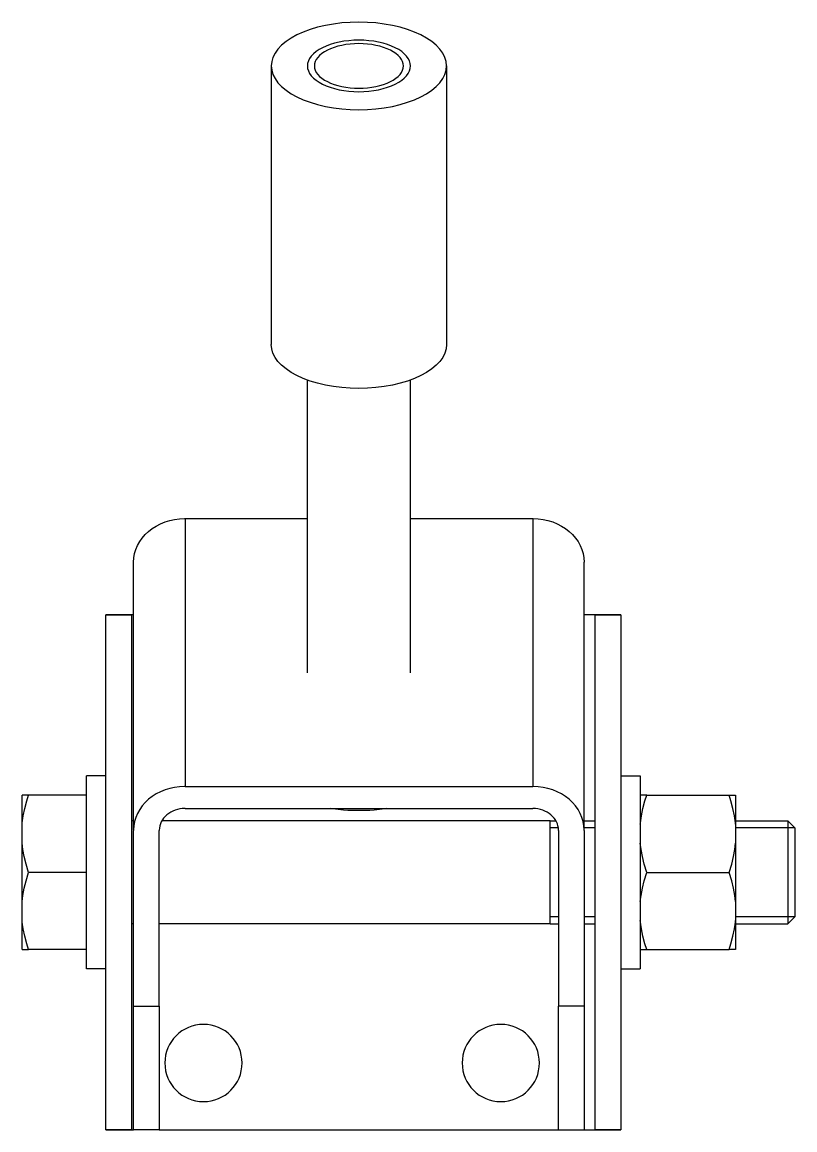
# Model space of a CAD drawing. Extents: x 72 to 464, y -112 to 326.
# Drawn here: x 71.6 to 191.6, y 153.5 to 325.6 of the extents above; entities that cross this region are included whole.
import ezdxf

# ---------------------------------------------------------------- set-up
doc = ezdxf.new("R2010")
doc.units = 0
doc.layers.get('0').update_dxf_attribs({"linetype": 'CONTINUOUS'})

msp = doc.modelspace()

# ---------------------------------------------------------------- linework, layer by layer
at = {"color": 1}
for p, q in [((119.906203, 325.316937), (118.64958, 325.092123)), ((121.200846, 325.479082), (119.906203, 325.316937)), ((122.521042, 325.576999), (121.200846, 325.479082)), ((123.854075, 325.609743), (122.521042, 325.576999)), ((125.187108, 325.576999), (123.854075, 325.609743)), ((126.507303, 325.479082), (125.187108, 325.576999)), ((127.801946, 325.316937), (126.507303, 325.479082)), ((129.058569, 325.092123), (127.801946, 325.316937)), ((114.237422, 323.618069), (113.341132, 323.123617)), ((115.226326, 324.066214), (114.237422, 323.618069)), ((116.298319, 324.463736), (115.226326, 324.066214)), ((117.443079, 324.806807), (116.298319, 324.463736)), ((118.64958, 325.092123), (117.443079, 324.806807)), ((130.26507, 324.806807), (129.058569, 325.092123)), ((131.40983, 324.463736), (130.26507, 324.806807)), ((132.481823, 324.066214), (131.40983, 324.463736)), ((133.470727, 323.618069), (132.481823, 324.066214)), ((134.367017, 323.123617), (133.470727, 323.618069)), ((111.859945, 322.01524), (111.289313, 321.41199)), ((112.546088, 322.58762), (111.859945, 322.01524)), ((113.341132, 323.123617), (112.546088, 322.58762)), ((118.778928, 321.901784), (118.19722, 321.63817)), ((119.409513, 322.135621), (118.778928, 321.901784)), ((120.082901, 322.337428), (119.409513, 322.135621)), ((120.593141, 321.860132), (120.010862, 321.68563)), ((120.792607, 322.505261), (120.082901, 322.337428)), ((121.206824, 322.005257), (120.593141, 321.860132)), ((121.531797, 322.637504), (120.792607, 322.505261)), ((121.846001, 322.119608), (121.206824, 322.005257)), ((122.293352, 322.732884), (121.531797, 322.637504)), ((122.504518, 322.202083), (121.846001, 322.119608)), ((123.069938, 322.790481), (122.293352, 322.732884)), ((123.176031, 322.251887), (122.504518, 322.202083)), ((123.854075, 322.809743), (123.069938, 322.790481)), ((123.854075, 322.268543), (123.176031, 322.251887)), ((124.638212, 322.790481), (123.854075, 322.809743)), ((124.532118, 322.251887), (123.854075, 322.268543)), ((125.203631, 322.202083), (124.532118, 322.251887)), ((125.414797, 322.732884), (124.638212, 322.790481)), ((125.862148, 322.119608), (125.203631, 322.202083)), ((126.176352, 322.637504), (125.414797, 322.732884)), ((126.501326, 322.005257), (125.862148, 322.119608)), ((126.915542, 322.505261), (126.176352, 322.637504)), ((127.115009, 321.860132), (126.501326, 322.005257)), ((127.625249, 322.337428), (126.915542, 322.505261)), ((127.697287, 321.68563), (127.115009, 321.860132)), ((128.298637, 322.135621), (127.625249, 322.337428)), ((128.929221, 321.901784), (128.298637, 322.135621)), ((129.510929, 321.63817), (128.929221, 321.901784)), ((135.162061, 322.58762), (134.367017, 323.123617)), ((135.848204, 322.01524), (135.162061, 322.58762)), ((136.418836, 321.41199), (135.848204, 322.01524)), ((110.515395, 320.136357), (110.319562, 319.476259)), ((110.839686, 320.783678), (110.515395, 320.136357)), ((111.289313, 321.41199), (110.839686, 320.783678)), ((116.463038, 320.340476), (116.198552, 319.970881)), ((116.798705, 320.695329), (116.463038, 320.340476)), ((117.202318, 321.032023), (116.798705, 320.695329)), ((117.669991, 321.347316), (117.202318, 321.032023)), ((117.463046, 320.133368), (117.234344, 319.813779)), ((117.753296, 320.44021), (117.463046, 320.133368)), ((118.19722, 321.63817), (117.669991, 321.347316)), ((118.1023, 320.731349), (117.753296, 320.44021)), ((118.506698, 321.003982), (118.1023, 320.731349)), ((118.962593, 321.255483), (118.506698, 321.003982)), ((119.465596, 321.483431), (118.962593, 321.255483)), ((120.010862, 321.68563), (119.465596, 321.483431)), ((128.242554, 321.483431), (127.697287, 321.68563)), ((128.745557, 321.255483), (128.242554, 321.483431)), ((129.201452, 321.003982), (128.745557, 321.255483)), ((129.605849, 320.731349), (129.201452, 321.003982)), ((130.038158, 321.347316), (129.510929, 321.63817)), ((129.954853, 320.44021), (129.605849, 320.731349)), ((130.245104, 320.133368), (129.954853, 320.44021)), ((130.505832, 321.032023), (130.038158, 321.347316)), ((130.473805, 319.813779), (130.245104, 320.133368)), ((130.909445, 320.695329), (130.505832, 321.032023)), ((131.245111, 320.340476), (130.909445, 320.695329)), ((131.509597, 319.970881), (131.245111, 320.340476)), ((136.868463, 320.783678), (136.418836, 321.41199)), ((137.192754, 320.136357), (136.868463, 320.783678)), ((137.388587, 319.476259), (137.192754, 320.136357)), ((110.319562, 319.476259), (110.254075, 318.809743)), ((110.254075, 318.809743), (110.254075, 275.508472)), ((110.254075, 318.809743), (110.319562, 318.143226)), ((115.892597, 319.201811), (115.854075, 318.809743)), ((115.854075, 318.809743), (115.892597, 318.417674)), ((116.007792, 319.590104), (115.892597, 319.201811)), ((115.892597, 318.417674), (116.007792, 318.029381)), ((116.198552, 319.970881), (116.007792, 319.590104)), ((116.969785, 319.148764), (116.936475, 318.809743)), ((116.936475, 318.809743), (116.969785, 318.470721)), ((117.069394, 319.484521), (116.969785, 319.148764)), ((116.969785, 318.470721), (117.069394, 318.134964)), ((117.234344, 319.813779), (117.069394, 319.484521)), ((130.638755, 319.484521), (130.473805, 319.813779)), ((130.738365, 319.148764), (130.638755, 319.484521)), ((130.638755, 318.134964), (130.738365, 318.470721)), ((130.771675, 318.809743), (130.738365, 319.148764)), ((130.738365, 318.470721), (130.771675, 318.809743)), ((131.700357, 319.590104), (131.509597, 319.970881)), ((131.815552, 319.201811), (131.700357, 319.590104)), ((131.700357, 318.029381), (131.815552, 318.417674)), ((131.854075, 318.809743), (131.815552, 319.201811)), ((131.815552, 318.417674), (131.854075, 318.809743)), ((137.454075, 318.809743), (137.388587, 319.476259)), ((137.388587, 318.143226), (137.454075, 318.809743)), ((137.454075, 318.809743), (137.454075, 275.508472)), ((110.319562, 318.143226), (110.515395, 317.483128)), ((110.515395, 317.483128), (110.839686, 316.835807)), ((110.839686, 316.835807), (111.289313, 316.207495)), ((116.007792, 318.029381), (116.198552, 317.648604)), ((116.198552, 317.648604), (116.463038, 317.279009)), ((116.463038, 317.279009), (116.798705, 316.924156)), ((116.798705, 316.924156), (117.202318, 316.587462)), ((117.069394, 318.134964), (117.234344, 317.805706)), ((117.234344, 317.805706), (117.463046, 317.486117)), ((117.463046, 317.486117), (117.753296, 317.179275)), ((117.753296, 317.179275), (118.1023, 316.888136)), ((118.1023, 316.888136), (118.506698, 316.615503)), ((129.201452, 316.615503), (129.605849, 316.888136)), ((129.605849, 316.888136), (129.954853, 317.179275)), ((129.954853, 317.179275), (130.245104, 317.486117)), ((130.245104, 317.486117), (130.473805, 317.805706)), ((130.473805, 317.805706), (130.638755, 318.134964)), ((130.505832, 316.587462), (130.909445, 316.924156)), ((130.909445, 316.924156), (131.245111, 317.279009)), ((131.245111, 317.279009), (131.509597, 317.648604)), ((131.509597, 317.648604), (131.700357, 318.029381)), ((136.418836, 316.207495), (136.868463, 316.835807)), ((136.868463, 316.835807), (137.192754, 317.483128)), ((137.192754, 317.483128), (137.388587, 318.143226)), ((111.289313, 316.207495), (111.859945, 315.604245)), ((111.859945, 315.604245), (112.546088, 315.031865)), ((112.546088, 315.031865), (113.341132, 314.495868)), ((117.202318, 316.587462), (117.669991, 316.272169)), ((117.669991, 316.272169), (118.19722, 315.981315)), ((118.19722, 315.981315), (118.778928, 315.717701)), ((118.506698, 316.615503), (118.962593, 316.364002)), ((118.778928, 315.717701), (119.409513, 315.483864)), ((118.962593, 316.364002), (119.465596, 316.136054)), ((119.409513, 315.483864), (120.082901, 315.282057)), ((119.465596, 316.136054), (120.010862, 315.933855)), ((120.010862, 315.933855), (120.593141, 315.759353)), ((120.082901, 315.282057), (120.792607, 315.114224)), ((120.593141, 315.759353), (121.206824, 315.614228)), ((120.792607, 315.114224), (121.531797, 314.981981)), ((121.206824, 315.614228), (121.846001, 315.499877)), ((121.531797, 314.981981), (122.293352, 314.886601)), ((121.846001, 315.499877), (122.504518, 315.417402)), ((122.504518, 315.417402), (123.176031, 315.367598)), ((123.176031, 315.367598), (123.854075, 315.350943)), ((123.854075, 315.350943), (124.532118, 315.367598)), ((124.532118, 315.367598), (125.203631, 315.417402)), ((125.203631, 315.417402), (125.862148, 315.499877)), ((125.414797, 314.886601), (126.176352, 314.981981)), ((125.862148, 315.499877), (126.501326, 315.614228)), ((126.176352, 314.981981), (126.915542, 315.114224)), ((126.501326, 315.614228), (127.115009, 315.759353)), ((126.915542, 315.114224), (127.625249, 315.282057)), ((127.115009, 315.759353), (127.697287, 315.933855)), ((127.625249, 315.282057), (128.298637, 315.483864)), ((127.697287, 315.933855), (128.242554, 316.136054)), ((128.242554, 316.136054), (128.745557, 316.364002)), ((128.298637, 315.483864), (128.929221, 315.717701)), ((128.745557, 316.364002), (129.201452, 316.615503)), ((128.929221, 315.717701), (129.510929, 315.981315)), ((129.510929, 315.981315), (130.038158, 316.272169)), ((130.038158, 316.272169), (130.505832, 316.587462)), ((134.367017, 314.495868), (135.162061, 315.031865)), ((135.162061, 315.031865), (135.848204, 315.604245)), ((135.848204, 315.604245), (136.418836, 316.207495)), ((113.341132, 314.495868), (114.237422, 314.001416)), ((114.237422, 314.001416), (115.226326, 313.553271)), ((115.226326, 313.553271), (116.298319, 313.155749)), ((122.293352, 314.886601), (123.069938, 314.829004)), ((123.069938, 314.829004), (123.854075, 314.809743)), ((123.854075, 314.809743), (124.638212, 314.829004)), ((124.638212, 314.829004), (125.414797, 314.886601)), ((131.40983, 313.155749), (132.481823, 313.553271)), ((132.481823, 313.553271), (133.470727, 314.001416)), ((133.470727, 314.001416), (134.367017, 314.495868)), ((116.298319, 313.155749), (117.443079, 312.812678)), ((117.443079, 312.812678), (118.64958, 312.527362)), ((118.64958, 312.527362), (119.906203, 312.302548)), ((119.906203, 312.302548), (121.200846, 312.140403)), ((121.200846, 312.140403), (122.521042, 312.042486)), ((122.521042, 312.042486), (123.854075, 312.009743)), ((123.854075, 312.009743), (125.187108, 312.042486)), ((125.187108, 312.042486), (126.507303, 312.140403)), ((126.507303, 312.140403), (127.801946, 312.302548)), ((127.801946, 312.302548), (129.058569, 312.527362)), ((129.058569, 312.527362), (130.26507, 312.812678)), ((130.26507, 312.812678), (131.40983, 313.155749)), ((110.319562, 274.841956), (110.254075, 275.508472)), ((137.454075, 275.508472), (137.388587, 274.841956)), ((110.515395, 274.181858), (110.319562, 274.841956)), ((110.839686, 273.534537), (110.515395, 274.181858)), ((137.192754, 274.181858), (136.868463, 273.534537)), ((137.388587, 274.841956), (137.192754, 274.181858)), ((111.289313, 272.906225), (110.839686, 273.534537)), ((111.859945, 272.302975), (111.289313, 272.906225)), ((112.546088, 271.730595), (111.859945, 272.302975)), ((135.848204, 272.302975), (135.162061, 271.730595)), ((136.418836, 272.906225), (135.848204, 272.302975)), ((136.868463, 273.534537), (136.418836, 272.906225)), ((113.341132, 271.194598), (112.546088, 271.730595)), ((114.237422, 270.700146), (113.341132, 271.194598)), ((115.226326, 270.252001), (114.237422, 270.700146)), ((116.298319, 269.854479), (115.226326, 270.252001)), ((132.481823, 270.252001), (131.40983, 269.854479)), ((133.470727, 270.700146), (132.481823, 270.252001)), ((134.367017, 271.194598), (133.470727, 270.700146)), ((135.162061, 271.730595), (134.367017, 271.194598)), ((115.854075, 224.535387), (115.854075, 270.019216)), ((117.443079, 269.511408), (116.298319, 269.854479)), ((118.64958, 269.226091), (117.443079, 269.511408)), ((119.906203, 269.001278), (118.64958, 269.226091)), ((121.200846, 268.839132), (119.906203, 269.001278)), ((122.521042, 268.741216), (121.200846, 268.839132)), ((123.854075, 268.708472), (122.521042, 268.741216)), ((125.187108, 268.741216), (123.854075, 268.708472)), ((126.507303, 268.839132), (125.187108, 268.741216)), ((127.801946, 269.001278), (126.507303, 268.839132)), ((129.058569, 269.226091), (127.801946, 269.001278)), ((130.26507, 269.511408), (129.058569, 269.226091)), ((131.40983, 269.854479), (130.26507, 269.511408)), ((131.854075, 224.535387), (131.854075, 270.019216)), ((93.057337, 247.669666), (93.756836, 247.955311)), ((93.756836, 247.955311), (94.48542, 248.181782)), ((94.48542, 248.181782), (95.236252, 248.346956)), ((95.236252, 248.346956), (96.002509, 248.449302)), ((96.002509, 248.449302), (96.776561, 248.487798)), ((96.776561, 248.487798), (96.854075, 248.488118)), ((96.854075, 248.488118), (96.854075, 206.868768)), ((96.854075, 248.488118), (115.854075, 248.488118)), ((131.854075, 248.488118), (150.854075, 248.488118)), ((150.854075, 248.488118), (150.854075, 206.868768)), ((150.854075, 248.488118), (150.931588, 248.487798)), ((150.931588, 248.487798), (151.705641, 248.449302)), ((151.705641, 248.449302), (152.471897, 248.346956)), ((152.471897, 248.346956), (153.222729, 248.181782)), ((153.222729, 248.181782), (153.951313, 247.955311)), ((153.951313, 247.955311), (154.650812, 247.669666)), ((90.676182, 245.996673), (91.19722, 246.487028)), ((91.19722, 246.487028), (91.771394, 246.932004)), ((91.771394, 246.932004), (92.393309, 247.327423)), ((92.393309, 247.327423), (93.057337, 247.669666)), ((154.650812, 247.669666), (155.31484, 247.327423)), ((155.31484, 247.327423), (155.936755, 246.932004)), ((155.936755, 246.932004), (156.510929, 246.487028)), ((156.510929, 246.487028), (157.031967, 245.996673)), ((89.477957, 244.301067), (89.812428, 244.898453)), ((89.812428, 244.898453), (90.213173, 245.465545)), ((90.213173, 245.465545), (90.676182, 245.996673)), ((157.031967, 245.996673), (157.494976, 245.465545)), ((157.494976, 245.465545), (157.895721, 244.898453)), ((157.895721, 244.898453), (158.230192, 244.301067)), ((88.899527, 242.38322), (89.019367, 243.037618)), ((89.019367, 243.037618), (89.212774, 243.678843)), ((89.212774, 243.678843), (89.477957, 244.301067)), ((158.230192, 244.301067), (158.495375, 243.678843)), ((158.495375, 243.678843), (158.688783, 243.037618)), ((158.688783, 243.037618), (158.808623, 242.38322)), ((88.85445, 241.722165), (88.899527, 242.38322)), ((88.85445, 200.102814), (88.85445, 241.722165)), ((158.808623, 242.38322), (158.853699, 241.722165)), ((158.853699, 200.102814), (158.853699, 241.722165)), ((88.559407, 233.517685), (84.559407, 233.517685)), ((84.559407, 193.517685), (84.559407, 233.517685)), ((84.559407, 233.517685), (88.559407, 233.517685)), ((88.85445, 233.517685), (88.559407, 233.517685)), ((88.559407, 233.517685), (88.559407, 193.517685)), ((160.559407, 233.517685), (158.853699, 233.517685)), ((160.559407, 233.517685), (164.559407, 233.517685)), ((160.559407, 193.517685), (160.559407, 233.517685)), ((164.559407, 233.517685), (160.559407, 233.517685)), ((164.559407, 233.517685), (164.559407, 193.517685)), ((84.559407, 208.517685), (81.559407, 208.517685)), ((81.559407, 178.517685), (81.559407, 208.517685)), ((164.559407, 208.517685), (167.559407, 208.517685)), ((167.559407, 208.517685), (167.559407, 178.517685)), ((94.48542, 206.562432), (93.756836, 206.335961)), ((95.236252, 206.727606), (94.48542, 206.562432)), ((96.002509, 206.829951), (95.236252, 206.727606)), ((96.776561, 206.868447), (96.002509, 206.829951)), ((96.854075, 206.868768), (96.776561, 206.868447)), ((96.854075, 206.868768), (150.854075, 206.868768)), ((150.931588, 206.868447), (150.854075, 206.868768)), ((151.705641, 206.829951), (150.931588, 206.868447)), ((152.471897, 206.727606), (151.705641, 206.829951)), ((153.222729, 206.562432), (152.471897, 206.727606)), ((153.951313, 206.335961), (153.222729, 206.562432)), ((72.561835, 205.517695), (71.559405, 205.517689)), ((71.559407, 200.991048), (71.559407, 205.517685)), ((72.286725, 204.642551), (72.561835, 205.517695)), ((81.559407, 205.517685), (72.561835, 205.517685)), ((91.19722, 204.867677), (90.676182, 204.377322)), ((91.771394, 205.312654), (91.19722, 204.867677)), ((92.393309, 205.708072), (91.771394, 205.312654)), ((93.057337, 206.050316), (92.393309, 205.708072)), ((93.756836, 206.335961), (93.057337, 206.050316)), ((154.650812, 206.050316), (153.951313, 206.335961)), ((155.31484, 205.708072), (154.650812, 206.050316)), ((155.936755, 205.312654), (155.31484, 205.708072)), ((156.510929, 204.867677), (155.936755, 205.312654)), ((157.031967, 204.377322), (156.510929, 204.867677)), ((168.561835, 205.517695), (167.559407, 205.517689)), ((168.286725, 204.642551), (168.561835, 205.517695)), ((168.561835, 205.517685), (181.35698, 205.517685)), ((181.632089, 204.642551), (181.35698, 205.517695)), ((181.35698, 205.517695), (182.359407, 205.517689)), ((182.359407, 205.517685), (182.359407, 200.991048)), ((71.734531, 202.302304), (71.964683, 203.429204)), ((71.964683, 203.429204), (72.286725, 204.642551)), ((89.812428, 203.279102), (89.477957, 202.681717)), ((90.213173, 203.846195), (89.812428, 203.279102)), ((90.676182, 204.377322), (90.213173, 203.846195)), ((95.305346, 203.186249), (94.955706, 203.043466)), ((95.66974, 203.299522), (95.305346, 203.186249)), ((96.045277, 203.382131), (95.66974, 203.299522)), ((96.428189, 203.433274), (96.045277, 203.382131)), ((96.815306, 203.452532), (96.428189, 203.433274)), ((96.854075, 203.452692), (96.815306, 203.452532)), ((96.854075, 203.452692), (150.854075, 203.452692)), ((120.213872, 203.331818), (119.497142, 203.452692)), ((121.46711, 203.179377), (120.213872, 203.331818)), ((122.152812, 203.121827), (121.46711, 203.179377)), ((125.555368, 203.121829), (122.152781, 203.121829)), ((126.24104, 203.179377), (125.555337, 203.121827)), ((127.494271, 203.331817), (126.24104, 203.179377)), ((128.211007, 203.452692), (127.494271, 203.331817)), ((150.892844, 203.452532), (150.854075, 203.452692)), ((151.279961, 203.433274), (150.892844, 203.452532)), ((151.662872, 203.382131), (151.279961, 203.433274)), ((152.038409, 203.299522), (151.662872, 203.382131)), ((152.402803, 203.186249), (152.038409, 203.299522)), ((152.752444, 203.043466), (152.402803, 203.186249)), ((157.494976, 203.846195), (157.031967, 204.377322)), ((157.895721, 203.279102), (157.494976, 203.846195)), ((158.230192, 202.681717), (157.895721, 203.279102)), ((167.734531, 202.302304), (167.964683, 203.429204)), ((167.964683, 203.429204), (168.286725, 204.642551)), ((181.954132, 203.429204), (181.632089, 204.642551)), ((182.184284, 202.302304), (181.954132, 203.429204)), ((71.583941, 201.233513), (71.734531, 202.302304)), ((88.85445, 201.517685), (88.559407, 201.517685)), ((89.019367, 201.418267), (88.899527, 200.76387)), ((89.212774, 202.059492), (89.019367, 201.418267)), ((89.477957, 202.681717), (89.212774, 202.059492)), ((93.166062, 201.35926), (93.033427, 201.048061)), ((93.333251, 201.657859), (93.166062, 201.35926)), ((153.559407, 201.517685), (93.254766, 201.517685)), ((93.533622, 201.941403), (93.333251, 201.657859)), ((93.76505, 202.206888), (93.533622, 201.941403)), ((94.025648, 202.452147), (93.76505, 202.206888)), ((94.31283, 202.674702), (94.025648, 202.452147)), ((94.623695, 202.872346), (94.31283, 202.674702)), ((94.955706, 203.043466), (94.623695, 202.872346)), ((153.084455, 202.872346), (152.752444, 203.043466)), ((153.39532, 202.674702), (153.084455, 202.872346)), ((153.682502, 202.452147), (153.39532, 202.674702)), ((153.559407, 201.517685), (154.453383, 201.517685)), ((153.943099, 202.206888), (153.682502, 202.452147)), ((154.174527, 201.941403), (153.943099, 202.206888)), ((154.374898, 201.657859), (154.174527, 201.941403)), ((154.542088, 201.35926), (154.374898, 201.657859)), ((154.674723, 201.048061), (154.542088, 201.35926)), ((158.495375, 202.059492), (158.230192, 202.681717)), ((158.688783, 201.418267), (158.495375, 202.059492)), ((158.808623, 200.76387), (158.688783, 201.418267)), ((158.853699, 201.517685), (160.559407, 201.517685)), ((167.583941, 201.233513), (167.734531, 202.302304)), ((182.334873, 201.233513), (182.184284, 202.302304)), ((182.359407, 201.517685), (190.477007, 201.517685)), ((190.477007, 201.517685), (191.559407, 200.435285)), ((190.477007, 201.517685), (190.477007, 189.517685)), ((71.559405, 200.990995), (71.583941, 201.233513)), ((71.559407, 198.044321), (71.559407, 200.991048)), ((88.85445, 200.102814), (88.854075, 200.036616)), ((88.854075, 172.70801), (88.854075, 200.036616)), ((88.899527, 200.76387), (88.85445, 200.102814)), ((92.854263, 200.069726), (92.854075, 200.036616)), ((92.854075, 172.70801), (92.854075, 200.036616)), ((92.876812, 200.400331), (92.854263, 200.069726)), ((92.936697, 200.727345), (92.876812, 200.400331)), ((93.033427, 201.048061), (92.936697, 200.727345)), ((154.771452, 200.727345), (154.674723, 201.048061)), ((154.831338, 200.400331), (154.771452, 200.727345)), ((154.853887, 200.069726), (154.831338, 200.400331)), ((154.854075, 200.036616), (154.853887, 200.069726)), ((154.854075, 200.036616), (154.854075, 172.70801)), ((158.853699, 200.102814), (158.808623, 200.76387)), ((158.854075, 200.036616), (158.853699, 200.102814)), ((158.854075, 200.036616), (158.854075, 172.70801)), ((167.559407, 200.991025), (167.583941, 201.233513)), ((182.359407, 200.991025), (182.334873, 201.233513)), ((182.359407, 200.991043), (182.359407, 198.044327)), ((191.559407, 200.435285), (191.559407, 186.600085)), ((71.676, 197.094551), (71.559405, 198.044379)), ((71.559407, 188.991048), (71.559407, 198.044321)), ((167.676, 197.094551), (167.559407, 198.044349)), ((182.242815, 197.094551), (182.359407, 198.044349)), ((182.359407, 198.044321), (182.359407, 188.991048)), ((71.878465, 195.989986), (71.676, 197.094551)), ((167.878465, 195.989986), (167.676, 197.094551)), ((182.04035, 195.989986), (182.242815, 197.094551)), ((72.168123, 194.808994), (71.878465, 195.989986)), ((72.561835, 193.517967), (72.168123, 194.808994)), ((168.168123, 194.808994), (167.878465, 195.989986)), ((168.561835, 193.517967), (168.168123, 194.808994)), ((181.35698, 193.517967), (181.750692, 194.808994)), ((181.750692, 194.808994), (182.04035, 195.989986)), ((72.168123, 192.226376), (72.561835, 193.517402)), ((72.561835, 193.517402), (72.561835, 193.517967)), ((81.559407, 193.517685), (72.561835, 193.517685)), ((84.559407, 153.517685), (84.559407, 193.517685)), ((88.559407, 193.517685), (88.559407, 153.517685)), ((160.559407, 153.517685), (160.559407, 193.517685)), ((164.559407, 193.517685), (164.559407, 153.517685)), ((168.168123, 192.226376), (168.561835, 193.517402)), ((168.561835, 193.517402), (168.561835, 193.517967)), ((168.561835, 193.517685), (181.35698, 193.517685)), ((181.35698, 193.517402), (181.35698, 193.517967)), ((181.750692, 192.226376), (181.35698, 193.517402)), ((71.676, 189.940819), (71.878465, 191.045384)), ((71.878465, 191.045384), (72.168123, 192.226376)), ((167.676, 189.940819), (167.878465, 191.045384)), ((167.878465, 191.045384), (168.168123, 192.226376)), ((182.04035, 191.045384), (181.750692, 192.226376)), ((182.242815, 189.940819), (182.04035, 191.045384)), ((71.559407, 188.991019), (71.676, 189.940819)), ((167.559407, 188.991019), (167.676, 189.940819)), ((182.359407, 188.991019), (182.242815, 189.940819)), ((190.477007, 189.517685), (190.477007, 185.517685)), ((71.559407, 186.044321), (71.559407, 188.991048)), ((182.359407, 188.991048), (182.359407, 186.044321)), ((71.583941, 185.801862), (71.559407, 186.044346)), ((71.559407, 181.517685), (71.559407, 186.044321)), ((167.583941, 185.801862), (167.559407, 186.044346)), ((182.334874, 185.801862), (182.359407, 186.044346)), ((182.359407, 186.044321), (182.359407, 181.517685)), ((190.477007, 185.517685), (191.559407, 186.600085)), ((71.734531, 184.733063), (71.583941, 185.801862)), ((71.964683, 183.606165), (71.734531, 184.733063)), ((88.854075, 185.517685), (88.559407, 185.517685)), ((153.559407, 185.517685), (92.854075, 185.517685)), ((153.559407, 185.517685), (154.854075, 185.517685)), ((158.854075, 185.517685), (160.559407, 185.517685)), ((167.734531, 184.733063), (167.583941, 185.801862)), ((167.964683, 183.606165), (167.734531, 184.733063)), ((181.954132, 183.606165), (182.184284, 184.733063)), ((182.184284, 184.733063), (182.334874, 185.801862)), ((182.359407, 185.517685), (190.477007, 185.517685)), ((72.286725, 182.392819), (71.964683, 183.606165)), ((168.286725, 182.392819), (167.964683, 183.606165)), ((181.632089, 182.392819), (181.954132, 183.606165)), ((71.559405, 181.51768), (72.561835, 181.517675)), ((72.561835, 181.517675), (72.286725, 182.392819)), ((81.559407, 181.517685), (72.561835, 181.517685)), ((167.559407, 181.51768), (168.561835, 181.517675)), ((168.561835, 181.517675), (168.286725, 182.392819)), ((168.561835, 181.517685), (181.35698, 181.517685)), ((181.35698, 181.517675), (181.632089, 182.392819)), ((182.359407, 181.51768), (181.35698, 181.517675)), ((84.559407, 178.517685), (81.559407, 178.517685)), ((164.559407, 178.517685), (167.559407, 178.517685)), ((88.854075, 153.517685), (88.854075, 172.70801)), ((88.854075, 172.70801), (92.854075, 172.70801)), ((92.854075, 172.70801), (92.854075, 153.517685)), ((154.854075, 153.517685), (154.854075, 172.70801)), ((158.854075, 172.70801), (154.854075, 172.70801)), ((158.854075, 172.70801), (158.854075, 153.517685)), ((88.559407, 153.517685), (84.559407, 153.517685)), ((84.559407, 153.517685), (88.559407, 153.517685)), ((88.559407, 153.517685), (88.854075, 153.517685)), ((92.854075, 153.517685), (88.854075, 153.517685)), ((92.854075, 153.517685), (154.854075, 153.517685)), ((154.854075, 153.517685), (158.854075, 153.517685)), ((158.854075, 153.517685), (160.559407, 153.517685)), ((160.559407, 153.517685), (164.559407, 153.517685)), ((164.559407, 153.517685), (160.559407, 153.517685))]:
    msp.add_line(p, q, dxfattribs=at)
at = {"color": 2}
for p, q in [((153.559407, 189.517685), (153.559407, 201.517685)), ((153.559407, 185.517685), (153.559407, 189.517685))]:
    msp.add_line(p, q, dxfattribs=at)
at = {"color": 6}
for p, q in [((154.824937, 200.435285), (153.559407, 200.435285)), ((160.559407, 200.435285), (158.853699, 200.435285)), ((191.559407, 200.435285), (182.359407, 200.435285)), ((154.854075, 186.600085), (153.559407, 186.600085)), ((160.559407, 186.600085), (158.854075, 186.600085)), ((191.559407, 186.600085), (182.359407, 186.600085))]:
    msp.add_line(p, q, dxfattribs=at)
at = {"color": 1}
for centre, start, end in [((99.714431, 163.904969), 0, 180), ((145.89009, 163.904969), 0, 180), ((99.714431, 163.904969), 180, 360), ((145.89009, 163.904969), 180, 360)]:
    msp.add_arc(centre, 6, start, end, dxfattribs=at)

doc.saveas('drawing.dxf')
